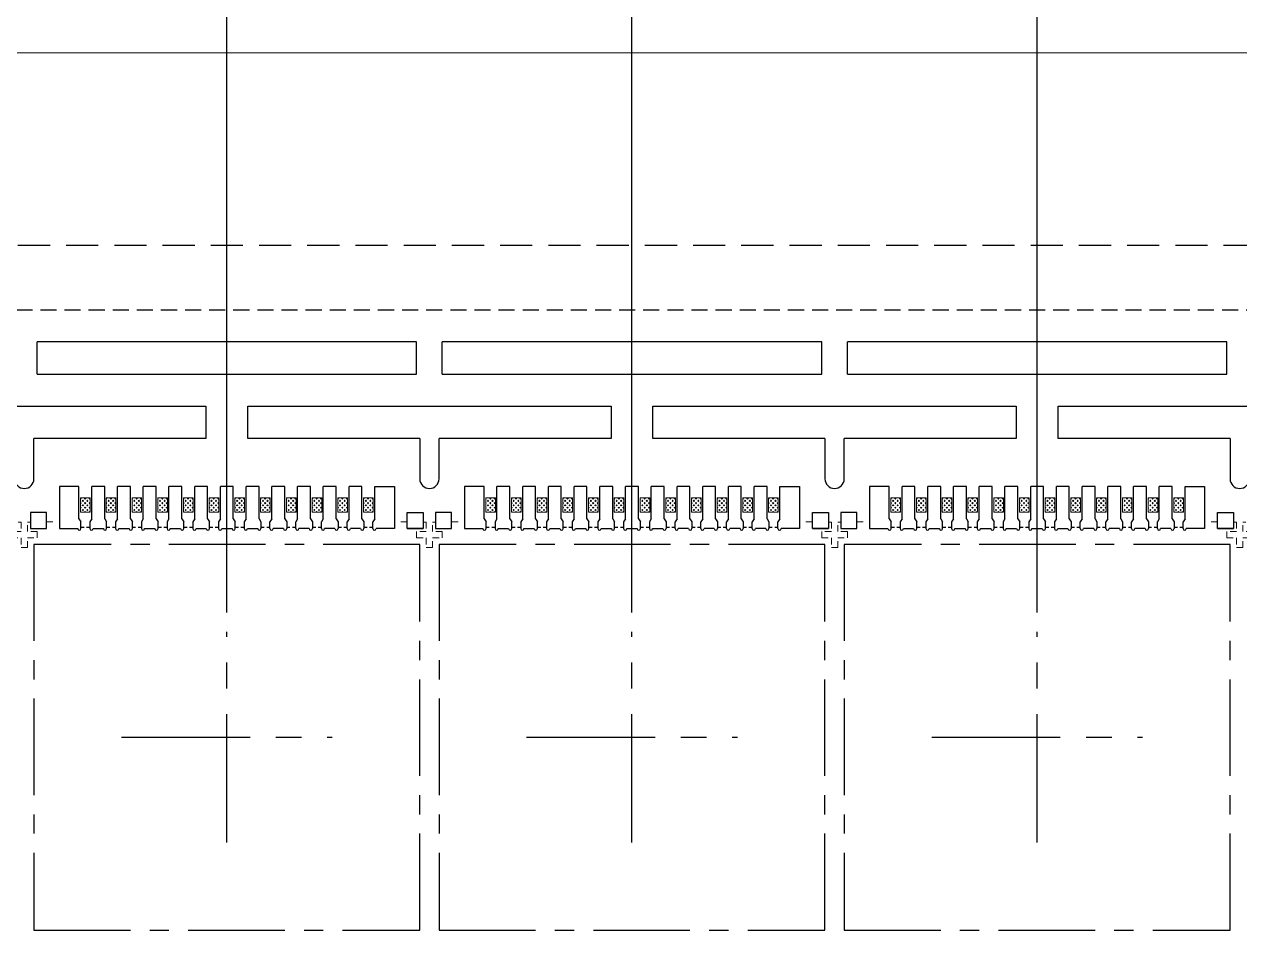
# Model space of a CAD drawing. Header units: inches. Extents: x 5 to 403, y 5 to 265.
# Drawn here: x 124.29 to 143.19, y 208.15 to 222.39 of the extents above; entities that cross this region are included whole.
import ezdxf

# ---------------------------------------------------------------- set-up
doc = ezdxf.new("R2010")
doc.units = ezdxf.units.IN
doc.header["$MEASUREMENT"] = 0
for name, pattern in [('CENTER', [2, 1.25, -0.25, 0.25, -0.25]), ('DASHED', [0.75, 0.5, -0.25]), ('HIDDEN', [0.375, 0.25, -0.125])]:
    doc.linetypes.add(name, pattern=pattern)
for name, color, linetype in [('1D（虚线、T-shape等)', 4, 'Continuous'), ('1（实线、SECTION图示等）', 7, 'Continuous'), ('CEN(中心线)', 1, 'CENTER'), ('DIM(尺寸标注）', 4, 'Continuous'), ('EFFECTIVE AREA（塑封区域）', 4, 'HIDDEN'), ('LFBOT（框架底面线、虚线）', 4, 'HIDDEN'), ('LFTOP（框架正面线、实线）', 7, 'Continuous'), ('PKG LINE（虚线）', 2, 'HIDDEN'), ('PLATING（电镀）', 3, 'Continuous'), ('Tape(胶带、实线）', 4, 'Continuous')]:
    doc.layers.add(name, color=color, linetype=linetype)

msp = doc.modelspace()

# ---------------------------------------------------------------- hatches: boundary and pattern name
at = {"layer": 'PLATING（电镀）', "linetype": 'ByBlock', "lineweight": 5}
h = msp.add_hatch(dxfattribs=at)
h.set_pattern_fill('CROSS', color=3, scale=0.05)
h.set_pattern_definition([(315, (-99.63546, 438.253304), (-0.035355339, -0.035355339), [0.025, -0.025]), (225, (-99.617783, 438.253304), (-0.035355339, 0.035355339), [0.025, -0.025])])
h.paths.add_polyline_path([(125.16232, 214.79804), (125.16232, 215.02304), (125.31232, 215.02304), (125.31232, 214.79804)])
h = msp.add_hatch(dxfattribs=at)
h.set_pattern_fill('CROSS', color=3, scale=0.05)
h.set_pattern_definition([(315, (-99.23546, 438.253304), (-0.035355339, -0.035355339), [0.025, -0.025]), (225, (-99.217783, 438.253304), (-0.035355339, 0.035355339), [0.025, -0.025])])
h.paths.add_polyline_path([(125.56232, 214.79804), (125.56232, 215.02304), (125.71232, 215.02304), (125.71232, 214.79804)])
h = msp.add_hatch(dxfattribs=at)
h.set_pattern_fill('CROSS', color=3, scale=0.05)
h.set_pattern_definition([(315, (-98.83546, 438.253304), (-0.035355339, -0.035355339), [0.025, -0.025]), (225, (-98.817783, 438.253304), (-0.035355339, 0.035355339), [0.025, -0.025])])
h.paths.add_polyline_path([(125.96232, 214.79804), (125.96232, 215.02304), (126.11232, 215.02304), (126.11232, 214.79804)])
h = msp.add_hatch(dxfattribs=at)
h.set_pattern_fill('CROSS', color=3, scale=0.05)
h.set_pattern_definition([(315, (-98.43546, 438.253304), (-0.035355339, -0.035355339), [0.025, -0.025]), (225, (-98.417783, 438.253304), (-0.035355339, 0.035355339), [0.025, -0.025])])
h.paths.add_polyline_path([(126.36232, 214.79804), (126.36232, 215.02304), (126.51232, 215.02304), (126.51232, 214.79804)])
h = msp.add_hatch(dxfattribs=at)
h.set_pattern_fill('CROSS', color=3, scale=0.05)
h.set_pattern_definition([(315, (-98.03546, 438.253304), (-0.035355339, -0.035355339), [0.025, -0.025]), (225, (-98.017783, 438.253304), (-0.035355339, 0.035355339), [0.025, -0.025])])
h.paths.add_polyline_path([(126.76232, 214.79804), (126.76232, 215.02304), (126.91232, 215.02304), (126.91232, 214.79804)])
h = msp.add_hatch(dxfattribs=at)
h.set_pattern_fill('CROSS', color=3, scale=0.05)
h.set_pattern_definition([(315, (-97.63546, 438.253304), (-0.035355339, -0.035355339), [0.025, -0.025]), (225, (-97.617783, 438.253304), (-0.035355339, 0.035355339), [0.025, -0.025])])
h.paths.add_polyline_path([(127.16232, 214.79804), (127.16232, 215.02304), (127.31232, 215.02304), (127.31232, 214.79804)])
h = msp.add_hatch(dxfattribs=at)
h.set_pattern_fill('CROSS', color=3, scale=0.05)
h.set_pattern_definition([(315, (-97.23546, 438.253304), (-0.035355339, -0.035355339), [0.025, -0.025]), (225, (-97.217783, 438.253304), (-0.035355339, 0.035355339), [0.025, -0.025])])
h.paths.add_polyline_path([(127.56232, 214.79804), (127.56232, 215.02304), (127.71232, 215.02304), (127.71232, 214.79804)])
h = msp.add_hatch(dxfattribs=at)
h.set_pattern_fill('CROSS', color=3, scale=0.05)
h.set_pattern_definition([(315, (-96.83546, 438.253304), (-0.035355339, -0.035355339), [0.025, -0.025]), (225, (-96.817783, 438.253304), (-0.035355339, 0.035355339), [0.025, -0.025])])
h.paths.add_polyline_path([(127.96232, 214.79804), (127.96232, 215.02304), (128.11232, 215.02304), (128.11232, 214.79804)])
h = msp.add_hatch(dxfattribs=at)
h.set_pattern_fill('CROSS', color=3, scale=0.05)
h.set_pattern_definition([(315, (-96.43546, 438.253304), (-0.035355339, -0.035355339), [0.025, -0.025]), (225, (-96.417783, 438.253304), (-0.035355339, 0.035355339), [0.025, -0.025])])
h.paths.add_polyline_path([(128.36232, 214.79804), (128.36232, 215.02304), (128.51232, 215.02304), (128.51232, 214.79804)])
h = msp.add_hatch(dxfattribs=at)
h.set_pattern_fill('CROSS', color=3, scale=0.05)
h.set_pattern_definition([(315, (-96.03546, 438.253304), (-0.035355339, -0.035355339), [0.025, -0.025]), (225, (-96.017783, 438.253304), (-0.035355339, 0.035355339), [0.025, -0.025])])
h.paths.add_polyline_path([(128.76232, 214.79804), (128.76232, 215.02304), (128.91232, 215.02304), (128.91232, 214.79804)])
h = msp.add_hatch(dxfattribs=at)
h.set_pattern_fill('CROSS', color=3, scale=0.05)
h.set_pattern_definition([(315, (-95.63546, 438.253304), (-0.035355339, -0.035355339), [0.025, -0.025]), (225, (-95.617783, 438.253304), (-0.035355339, 0.035355339), [0.025, -0.025])])
h.paths.add_polyline_path([(129.16232, 214.79804), (129.16232, 215.02304), (129.31232, 215.02304), (129.31232, 214.79804)])
h = msp.add_hatch(dxfattribs=at)
h.set_pattern_fill('CROSS', color=3, scale=0.05)
h.set_pattern_definition([(315, (-95.23546, 438.253304), (-0.035355339, -0.035355339), [0.025, -0.025]), (225, (-95.217783, 438.253304), (-0.035355339, 0.035355339), [0.025, -0.025])])
h.paths.add_polyline_path([(129.56232, 214.79804), (129.56232, 215.02304), (129.71232, 215.02304), (129.71232, 214.79804)])
h = msp.add_hatch(dxfattribs=at)
h.set_pattern_fill('CROSS', color=3, scale=0.05)
h.set_pattern_definition([(315, (-93.33546, 438.253304), (-0.035355339, -0.035355339), [0.025, -0.025]), (225, (-93.317783, 438.253304), (-0.035355339, 0.035355339), [0.025, -0.025])])
h.paths.add_polyline_path([(131.46232, 214.79804), (131.46232, 215.02304), (131.61232, 215.02304), (131.61232, 214.79804)])
h = msp.add_hatch(dxfattribs=at)
h.set_pattern_fill('CROSS', color=3, scale=0.05)
h.set_pattern_definition([(315, (-92.93546, 438.253304), (-0.035355339, -0.035355339), [0.025, -0.025]), (225, (-92.917783, 438.253304), (-0.035355339, 0.035355339), [0.025, -0.025])])
h.paths.add_polyline_path([(131.86232, 214.79804), (131.86232, 215.02304), (132.01232, 215.02304), (132.01232, 214.79804)])
h = msp.add_hatch(dxfattribs=at)
h.set_pattern_fill('CROSS', color=3, scale=0.05)
h.set_pattern_definition([(315, (-92.53546, 438.253304), (-0.035355339, -0.035355339), [0.025, -0.025]), (225, (-92.517783, 438.253304), (-0.035355339, 0.035355339), [0.025, -0.025])])
h.paths.add_polyline_path([(132.26232, 214.79804), (132.26232, 215.02304), (132.41232, 215.02304), (132.41232, 214.79804)])
h = msp.add_hatch(dxfattribs=at)
h.set_pattern_fill('CROSS', color=3, scale=0.05)
h.set_pattern_definition([(315, (-92.13546, 438.253304), (-0.035355339, -0.035355339), [0.025, -0.025]), (225, (-92.117783, 438.253304), (-0.035355339, 0.035355339), [0.025, -0.025])])
h.paths.add_polyline_path([(132.66232, 214.79804), (132.66232, 215.02304), (132.81232, 215.02304), (132.81232, 214.79804)])
h = msp.add_hatch(dxfattribs=at)
h.set_pattern_fill('CROSS', color=3, scale=0.05)
h.set_pattern_definition([(315, (-91.73546, 438.253304), (-0.035355339, -0.035355339), [0.025, -0.025]), (225, (-91.717783, 438.253304), (-0.035355339, 0.035355339), [0.025, -0.025])])
h.paths.add_polyline_path([(133.06232, 214.79804), (133.06232, 215.02304), (133.21232, 215.02304), (133.21232, 214.79804)])
h = msp.add_hatch(dxfattribs=at)
h.set_pattern_fill('CROSS', color=3, scale=0.05)
h.set_pattern_definition([(315, (-91.33546, 438.253304), (-0.035355339, -0.035355339), [0.025, -0.025]), (225, (-91.317783, 438.253304), (-0.035355339, 0.035355339), [0.025, -0.025])])
h.paths.add_polyline_path([(133.46232, 214.79804), (133.46232, 215.02304), (133.61232, 215.02304), (133.61232, 214.79804)])
h = msp.add_hatch(dxfattribs=at)
h.set_pattern_fill('CROSS', color=3, scale=0.05)
h.set_pattern_definition([(315, (-90.93546, 438.253304), (-0.035355339, -0.035355339), [0.025, -0.025]), (225, (-90.917783, 438.253304), (-0.035355339, 0.035355339), [0.025, -0.025])])
h.paths.add_polyline_path([(133.86232, 214.79804), (133.86232, 215.02304), (134.01232, 215.02304), (134.01232, 214.79804)])
h = msp.add_hatch(dxfattribs=at)
h.set_pattern_fill('CROSS', color=3, scale=0.05)
h.set_pattern_definition([(315, (-90.53546, 438.253304), (-0.035355339, -0.035355339), [0.025, -0.025]), (225, (-90.517783, 438.253304), (-0.035355339, 0.035355339), [0.025, -0.025])])
h.paths.add_polyline_path([(134.26232, 214.79804), (134.26232, 215.02304), (134.41232, 215.02304), (134.41232, 214.79804)])
h = msp.add_hatch(dxfattribs=at)
h.set_pattern_fill('CROSS', color=3, scale=0.05)
h.set_pattern_definition([(315, (-90.13546, 438.253304), (-0.035355339, -0.035355339), [0.025, -0.025]), (225, (-90.117783, 438.253304), (-0.035355339, 0.035355339), [0.025, -0.025])])
h.paths.add_polyline_path([(134.66232, 214.79804), (134.66232, 215.02304), (134.81232, 215.02304), (134.81232, 214.79804)])
h = msp.add_hatch(dxfattribs=at)
h.set_pattern_fill('CROSS', color=3, scale=0.05)
h.set_pattern_definition([(315, (-89.73546, 438.253304), (-0.035355339, -0.035355339), [0.025, -0.025]), (225, (-89.717783, 438.253304), (-0.035355339, 0.035355339), [0.025, -0.025])])
h.paths.add_polyline_path([(135.06232, 214.79804), (135.06232, 215.02304), (135.21232, 215.02304), (135.21232, 214.79804)])
h = msp.add_hatch(dxfattribs=at)
h.set_pattern_fill('CROSS', color=3, scale=0.05)
h.set_pattern_definition([(315, (-89.33546, 438.253304), (-0.035355339, -0.035355339), [0.025, -0.025]), (225, (-89.317783, 438.253304), (-0.035355339, 0.035355339), [0.025, -0.025])])
h.paths.add_polyline_path([(135.46232, 214.79804), (135.46232, 215.02304), (135.61232, 215.02304), (135.61232, 214.79804)])
h = msp.add_hatch(dxfattribs=at)
h.set_pattern_fill('CROSS', color=3, scale=0.05)
h.set_pattern_definition([(315, (-88.93546, 438.253304), (-0.035355339, -0.035355339), [0.025, -0.025]), (225, (-88.917783, 438.253304), (-0.035355339, 0.035355339), [0.025, -0.025])])
h.paths.add_polyline_path([(135.86232, 214.79804), (135.86232, 215.02304), (136.01232, 215.02304), (136.01232, 214.79804)])
h = msp.add_hatch(dxfattribs=at)
h.set_pattern_fill('CROSS', color=3, scale=0.05)
h.set_pattern_definition([(315, (-87.03546, 438.253304), (-0.035355339, -0.035355339), [0.025, -0.025]), (225, (-87.017783, 438.253304), (-0.035355339, 0.035355339), [0.025, -0.025])])
h.paths.add_polyline_path([(137.76232, 214.79804), (137.76232, 215.02304), (137.91232, 215.02304), (137.91232, 214.79804)])
h = msp.add_hatch(dxfattribs=at)
h.set_pattern_fill('CROSS', color=3, scale=0.05)
h.set_pattern_definition([(315, (-86.63546, 438.253304), (-0.035355339, -0.035355339), [0.025, -0.025]), (225, (-86.617783, 438.253304), (-0.035355339, 0.035355339), [0.025, -0.025])])
h.paths.add_polyline_path([(138.16232, 214.79804), (138.16232, 215.02304), (138.31232, 215.02304), (138.31232, 214.79804)])
h = msp.add_hatch(dxfattribs=at)
h.set_pattern_fill('CROSS', color=3, scale=0.05)
h.set_pattern_definition([(315, (-86.23546, 438.253304), (-0.035355339, -0.035355339), [0.025, -0.025]), (225, (-86.217783, 438.253304), (-0.035355339, 0.035355339), [0.025, -0.025])])
h.paths.add_polyline_path([(138.56232, 214.79804), (138.56232, 215.02304), (138.71232, 215.02304), (138.71232, 214.79804)])
h = msp.add_hatch(dxfattribs=at)
h.set_pattern_fill('CROSS', color=3, scale=0.05)
h.set_pattern_definition([(315, (-85.83546, 438.253304), (-0.035355339, -0.035355339), [0.025, -0.025]), (225, (-85.817783, 438.253304), (-0.035355339, 0.035355339), [0.025, -0.025])])
h.paths.add_polyline_path([(138.96232, 214.79804), (138.96232, 215.02304), (139.11232, 215.02304), (139.11232, 214.79804)])
h = msp.add_hatch(dxfattribs=at)
h.set_pattern_fill('CROSS', color=3, scale=0.05)
h.set_pattern_definition([(315, (-85.43546, 438.253304), (-0.035355339, -0.035355339), [0.025, -0.025]), (225, (-85.417783, 438.253304), (-0.035355339, 0.035355339), [0.025, -0.025])])
h.paths.add_polyline_path([(139.36232, 214.79804), (139.36232, 215.02304), (139.51232, 215.02304), (139.51232, 214.79804)])
h = msp.add_hatch(dxfattribs=at)
h.set_pattern_fill('CROSS', color=3, scale=0.05)
h.set_pattern_definition([(315, (-85.03546, 438.253304), (-0.035355339, -0.035355339), [0.025, -0.025]), (225, (-85.017783, 438.253304), (-0.035355339, 0.035355339), [0.025, -0.025])])
h.paths.add_polyline_path([(139.76232, 214.79804), (139.76232, 215.02304), (139.91232, 215.02304), (139.91232, 214.79804)])
h = msp.add_hatch(dxfattribs=at)
h.set_pattern_fill('CROSS', color=3, scale=0.05)
h.set_pattern_definition([(315, (-84.63546, 438.253304), (-0.035355339, -0.035355339), [0.025, -0.025]), (225, (-84.617783, 438.253304), (-0.035355339, 0.035355339), [0.025, -0.025])])
h.paths.add_polyline_path([(140.16232, 214.79804), (140.16232, 215.02304), (140.31232, 215.02304), (140.31232, 214.79804)])
h = msp.add_hatch(dxfattribs=at)
h.set_pattern_fill('CROSS', color=3, scale=0.05)
h.set_pattern_definition([(315, (-84.23546, 438.253304), (-0.035355339, -0.035355339), [0.025, -0.025]), (225, (-84.217783, 438.253304), (-0.035355339, 0.035355339), [0.025, -0.025])])
h.paths.add_polyline_path([(140.56232, 214.79804), (140.56232, 215.02304), (140.71232, 215.02304), (140.71232, 214.79804)])
h = msp.add_hatch(dxfattribs=at)
h.set_pattern_fill('CROSS', color=3, scale=0.05)
h.set_pattern_definition([(315, (-83.83546, 438.253304), (-0.035355339, -0.035355339), [0.025, -0.025]), (225, (-83.817783, 438.253304), (-0.035355339, 0.035355339), [0.025, -0.025])])
h.paths.add_polyline_path([(140.96232, 214.79804), (140.96232, 215.02304), (141.11232, 215.02304), (141.11232, 214.79804)])
h = msp.add_hatch(dxfattribs=at)
h.set_pattern_fill('CROSS', color=3, scale=0.05)
h.set_pattern_definition([(315, (-83.43546, 438.253304), (-0.035355339, -0.035355339), [0.025, -0.025]), (225, (-83.417783, 438.253304), (-0.035355339, 0.035355339), [0.025, -0.025])])
h.paths.add_polyline_path([(141.36232, 214.79804), (141.36232, 215.02304), (141.51232, 215.02304), (141.51232, 214.79804)])
h = msp.add_hatch(dxfattribs=at)
h.set_pattern_fill('CROSS', color=3, scale=0.05)
h.set_pattern_definition([(315, (-83.03546, 438.253304), (-0.035355339, -0.035355339), [0.025, -0.025]), (225, (-83.017783, 438.253304), (-0.035355339, 0.035355339), [0.025, -0.025])])
h.paths.add_polyline_path([(141.76232, 214.79804), (141.76232, 215.02304), (141.91232, 215.02304), (141.91232, 214.79804)])
h = msp.add_hatch(dxfattribs=at)
h.set_pattern_fill('CROSS', color=3, scale=0.05)
h.set_pattern_definition([(315, (-82.63546, 438.253304), (-0.035355339, -0.035355339), [0.025, -0.025]), (225, (-82.617783, 438.253304), (-0.035355339, 0.035355339), [0.025, -0.025])])
h.paths.add_polyline_path([(142.16232, 214.79804), (142.16232, 215.02304), (142.31232, 215.02304), (142.31232, 214.79804)])

# ---------------------------------------------------------------- linework, layer by layer
at = {"layer": '1D（虚线、T-shape等)', "linetype": 'HIDDEN', "lineweight": 0, "ltscale": 0.25}
for p, q in [((124.63232, 214.64804, 0.1444), (124.83232, 214.64804, 0.1444)), ((130.24232, 214.64804, 0.1444), (130.04232, 214.64804, 0.1444)), ((130.93232, 214.64804, 0.1444), (131.13232, 214.64804, 0.1444)), ((136.54232, 214.64804, 0.1444), (136.34232, 214.64804, 0.1444)), ((137.23232, 214.64804, 0.1444), (137.43232, 214.64804, 0.1444)), ((142.84232, 214.64804, 0.1444), (142.64232, 214.64804, 0.1444))]:
    msp.add_line(p, q, dxfattribs=at)
at = {"layer": '1D（虚线、T-shape等)', "linetype": 'HIDDEN', "lineweight": 0, "ltscale": 0.25, "elevation": 0.1444}
for points in [[(124.19232, 214.64304), (124.23732, 214.64304), (124.23732, 214.49804), (124.08732, 214.49804), (124.08732, 214.39804), (124.23732, 214.39804), (124.23732, 214.24804), (124.33732, 214.24804), (124.33732, 214.39804), (124.48732, 214.39804), (124.48732, 214.49804), (124.33732, 214.49804), (124.33732, 214.64304), (124.38232, 214.64304)], [(130.49232, 214.64304), (130.53732, 214.64304), (130.53732, 214.49804), (130.38732, 214.49804), (130.38732, 214.39804), (130.53732, 214.39804), (130.53732, 214.24804), (130.63732, 214.24804), (130.63732, 214.39804), (130.78732, 214.39804), (130.78732, 214.49804), (130.63732, 214.49804), (130.63732, 214.64304), (130.68232, 214.64304)], [(136.79232, 214.64304), (136.83732, 214.64304), (136.83732, 214.49804), (136.68732, 214.49804), (136.68732, 214.39804), (136.83732, 214.39804), (136.83732, 214.24804), (136.93732, 214.24804), (136.93732, 214.39804), (137.08732, 214.39804), (137.08732, 214.49804), (136.93732, 214.49804), (136.93732, 214.64304), (136.98232, 214.64304)], [(143.09232, 214.64304), (143.13732, 214.64304), (143.13732, 214.49804), (142.98732, 214.49804), (142.98732, 214.39804), (143.13732, 214.39804), (143.13732, 214.24804), (143.23732, 214.24804), (143.23732, 214.39804), (143.38732, 214.39804), (143.38732, 214.49804), (143.23732, 214.49804), (143.23732, 214.64304), (143.28232, 214.64304)]]:
    msp.add_lwpolyline(points, dxfattribs=at)
at = {"layer": '1（实线、SECTION图示等）'}
for p, q in [((130.38732, 217.44804, 0.1444), (124.48732, 217.44804, 0.1444)), ((124.48732, 216.94804, 0.1444), (124.48732, 217.44804, 0.1444)), ((130.38732, 216.94804, 0.1444), (130.38732, 217.44804, 0.1444)), ((136.68732, 217.44804, 0.1444), (130.78732, 217.44804, 0.1444)), ((130.78732, 216.94804, 0.1444), (130.78732, 217.44804, 0.1444)), ((136.68732, 216.94804, 0.1444), (136.68732, 217.44804, 0.1444)), ((142.98732, 217.44804, 0.1444), (137.08732, 217.44804, 0.1444)), ((137.08732, 216.94804, 0.1444), (137.08732, 217.44804, 0.1444)), ((142.98732, 216.94804, 0.1444), (142.98732, 217.44804, 0.1444)), ((124.48732, 216.94804, 0.1444), (130.38732, 216.94804, 0.1444)), ((130.78732, 216.94804, 0.1444), (136.68732, 216.94804, 0.1444)), ((137.08732, 216.94804, 0.1444), (142.98732, 216.94804, 0.1444))]:
    msp.add_line(p, q, dxfattribs=at)
at = {"layer": '1（实线、SECTION图示等）', "ltscale": 10}
for p, q in [((121.46232, 216.44804, 0.1444), (127.11232, 216.44804, 0.1444)), ((127.11232, 216.44804, 0.1444), (127.11232, 215.94804, 0.1444)), ((127.76232, 215.94804, 0.1444), (127.76232, 216.44804, 0.1444)), ((127.76232, 216.44804, 0.1444), (133.41232, 216.44804, 0.1444)), ((133.41232, 216.44804, 0.1444), (133.41232, 215.94804, 0.1444)), ((134.06232, 215.94804, 0.1444), (134.06232, 216.44804, 0.1444)), ((134.06232, 216.44804, 0.1444), (139.71232, 216.44804, 0.1444)), ((139.71232, 216.44804, 0.1444), (139.71232, 215.94804, 0.1444)), ((140.36232, 215.94804, 0.1444), (140.36232, 216.44804, 0.1444)), ((140.36232, 216.44804, 0.1444), (146.01232, 216.44804, 0.1444)), ((127.11232, 215.94804, 0.1444), (124.43732, 215.94804, 0.1444)), ((124.43732, 215.31804, 0.1444), (124.43732, 215.94804, 0.1444)), ((130.43732, 215.94804, 0.1444), (127.76232, 215.94804, 0.1444)), ((130.43732, 215.94804, 0.1444), (130.43732, 215.31804, 0.1444)), ((133.41232, 215.94804, 0.1444), (130.73732, 215.94804, 0.1444)), ((130.73732, 215.31804, 0.1444), (130.73732, 215.94804, 0.1444)), ((136.73732, 215.94804, 0.1444), (134.06232, 215.94804, 0.1444)), ((136.73732, 215.94804, 0.1444), (136.73732, 215.31804, 0.1444)), ((139.71232, 215.94804, 0.1444), (137.03732, 215.94804, 0.1444)), ((137.03732, 215.31804, 0.1444), (137.03732, 215.94804, 0.1444)), ((143.03732, 215.94804, 0.1444), (140.36232, 215.94804, 0.1444)), ((143.03732, 215.94804, 0.1444), (143.03732, 215.31804, 0.1444))]:
    msp.add_line(p, q, dxfattribs=at)
at = {"layer": '1（实线、SECTION图示等）', "color": 0, "lineweight": 0, "elevation": 0.1444}
msp.add_lwpolyline([(156.68733, 143.94804), (74.53732, 143.94804), (73.53732, 144.94804), (73.53732, 155.44804), (74.13732, 155.44804, 0.41421356), (74.53732, 155.84804), (74.53732, 175.04804, 0.41421356), (74.13732, 175.44804), (73.53732, 175.44804), (73.53732, 190.44804), (74.13732, 190.44804, 0.41421356), (74.53732, 190.84804), (74.53732, 210.04804, 0.41421356), (74.13732, 210.44804), (73.53732, 210.44804), (73.53732, 220.94804), (74.53732, 221.94804), (156.68733, 221.94804)], format="xyb", dxfattribs=at)
at = {"layer": '1（实线、SECTION图示等）', "ltscale": 10}
for centre in [(124.28732, 215.31804, 0.1444), (130.58732, 215.31804, 0.1444), (136.88732, 215.31804, 0.1444), (143.18732, 215.31804, 0.1444)]:
    msp.add_arc(centre, 0.15, 180, 0, dxfattribs=at)
at = {"layer": 'CEN(中心线)', "linetype": 'CENTER', "ltscale": 1.6}
for p, q in [((127.43732, 209.65807, 0.1444), (127.43732, 212.938, 0.1444)), ((133.73732, 209.65807, 0.1444), (133.73732, 212.938, 0.1444)), ((140.03732, 209.65807, 0.1444), (140.03732, 212.938, 0.1444)), ((125.79736, 211.29804, 0.1444), (129.07729, 211.29804, 0.1444)), ((132.09736, 211.29804, 0.1444), (135.37729, 211.29804, 0.1444)), ((138.39736, 211.29804, 0.1444), (141.67729, 211.29804, 0.1444))]:
    msp.add_line(p, q, dxfattribs=at)
at = {"layer": 'DIM(尺寸标注）'}
for p, q in [((127.43732, 213.238, 0.1444), (127.43732, 227.86545, 0.1444)), ((133.73732, 213.238, 0.1444), (133.73732, 227.86545, 0.1444)), ((140.03732, 213.238, 0.1444), (140.03732, 227.86545, 0.1444))]:
    msp.add_line(p, q, dxfattribs=at)
at = {"layer": 'EFFECTIVE AREA（塑封区域）', "color": 1}
msp.add_line((78.03732, 217.94804, 0.1444), (150.03732, 217.94804, 0.1444), dxfattribs=at)
at = {"layer": 'LFBOT（框架底面线、虚线）', "linetype": 'HIDDEN', "ltscale": 0.2, "elevation": 0.1444}
for points in [[(125.16732, 214.56804), (125.21832, 214.56804)], [(125.25632, 214.56804), (125.30732, 214.56804)], [(125.56732, 214.56804), (125.61832, 214.56804)], [(125.65632, 214.56804), (125.70732, 214.56804)], [(125.96732, 214.56804), (126.01832, 214.56804)], [(126.05632, 214.56804), (126.10732, 214.56804)], [(126.36732, 214.56804), (126.41832, 214.56804)], [(126.45632, 214.56804), (126.50732, 214.56804)], [(126.76732, 214.56804), (126.81832, 214.56804)], [(126.85632, 214.56804), (126.90732, 214.56804)], [(127.16732, 214.56804), (127.21832, 214.56804)], [(127.25632, 214.56804), (127.30732, 214.56804)], [(127.56732, 214.56804), (127.61832, 214.56804)], [(127.65632, 214.56804), (127.70732, 214.56804)], [(127.96732, 214.56804), (128.01832, 214.56804)], [(128.05632, 214.56804), (128.10732, 214.56804)], [(128.36732, 214.56804), (128.41832, 214.56804)], [(128.45632, 214.56804), (128.50732, 214.56804)], [(128.76732, 214.56804), (128.81832, 214.56804)], [(128.85632, 214.56804), (128.90732, 214.56804)], [(129.16732, 214.56804), (129.21832, 214.56804)], [(129.25632, 214.56804), (129.30732, 214.56804)], [(129.56732, 214.56804), (129.61832, 214.56804)], [(129.65632, 214.56804), (129.70732, 214.56804)], [(131.46732, 214.56804), (131.51832, 214.56804)], [(131.55632, 214.56804), (131.60732, 214.56804)], [(131.86732, 214.56804), (131.91832, 214.56804)], [(131.95632, 214.56804), (132.00732, 214.56804)], [(132.26732, 214.56804), (132.31832, 214.56804)], [(132.35632, 214.56804), (132.40732, 214.56804)], [(132.66732, 214.56804), (132.71832, 214.56804)], [(132.75632, 214.56804), (132.80732, 214.56804)], [(133.06732, 214.56804), (133.11832, 214.56804)], [(133.15632, 214.56804), (133.20732, 214.56804)], [(133.46732, 214.56804), (133.51832, 214.56804)], [(133.55632, 214.56804), (133.60732, 214.56804)], [(133.86732, 214.56804), (133.91832, 214.56804)], [(133.95632, 214.56804), (134.00732, 214.56804)], [(134.26732, 214.56804), (134.31832, 214.56804)], [(134.35632, 214.56804), (134.40732, 214.56804)], [(134.66732, 214.56804), (134.71832, 214.56804)], [(134.75632, 214.56804), (134.80732, 214.56804)], [(135.06732, 214.56804), (135.11832, 214.56804)], [(135.15632, 214.56804), (135.20732, 214.56804)], [(135.46732, 214.56804), (135.51832, 214.56804)], [(135.55632, 214.56804), (135.60732, 214.56804)], [(135.86732, 214.56804), (135.91832, 214.56804)], [(135.95632, 214.56804), (136.00732, 214.56804)], [(137.76732, 214.56804), (137.81832, 214.56804)], [(137.85632, 214.56804), (137.90732, 214.56804)], [(138.16732, 214.56804), (138.21832, 214.56804)], [(138.25632, 214.56804), (138.30732, 214.56804)], [(138.56732, 214.56804), (138.61832, 214.56804)], [(138.65632, 214.56804), (138.70732, 214.56804)], [(138.96732, 214.56804), (139.01832, 214.56804)], [(139.05632, 214.56804), (139.10732, 214.56804)], [(139.36732, 214.56804), (139.41832, 214.56804)], [(139.45632, 214.56804), (139.50732, 214.56804)], [(139.76732, 214.56804), (139.81832, 214.56804)], [(139.85632, 214.56804), (139.90732, 214.56804)], [(140.16732, 214.56804), (140.21832, 214.56804)], [(140.25632, 214.56804), (140.30732, 214.56804)], [(140.56732, 214.56804), (140.61832, 214.56804)], [(140.65632, 214.56804), (140.70732, 214.56804)], [(140.96732, 214.56804), (141.01832, 214.56804)], [(141.05632, 214.56804), (141.10732, 214.56804)], [(141.36732, 214.56804), (141.41832, 214.56804)], [(141.45632, 214.56804), (141.50732, 214.56804)], [(141.76732, 214.56804), (141.81832, 214.56804)], [(141.85632, 214.56804), (141.90732, 214.56804)], [(142.16732, 214.56804), (142.21832, 214.56804)], [(142.25632, 214.56804), (142.30732, 214.56804)]]:
    msp.add_lwpolyline(points, dxfattribs=at)
at = {"layer": 'LFTOP（框架正面线、实线）', "color": 7}
for p, q in [((124.83732, 215.19804, 0.1444), (124.83232, 215.19804, 0.1444)), ((124.83232, 215.19804, 0.1444), (124.83232, 214.89804, 0.1444)), ((125.13732, 215.19804, 0.1444), (124.83732, 215.19804, 0.1444)), ((125.13732, 214.69804, 0.1444), (125.13732, 215.19804, 0.1444)), ((125.33732, 214.69804, 0.1444), (125.33732, 215.19804, 0.1444)), ((125.53732, 214.69804, 0.1444), (125.53732, 215.19804, 0.1444)), ((125.73732, 214.69804, 0.1444), (125.73732, 215.19804, 0.1444)), ((125.93732, 214.69804, 0.1444), (125.93732, 215.19804, 0.1444)), ((126.13732, 214.69804, 0.1444), (126.13732, 215.19804, 0.1444)), ((126.33732, 214.69804, 0.1444), (126.33732, 215.19804, 0.1444)), ((126.53732, 214.69804, 0.1444), (126.53732, 215.19804, 0.1444)), ((126.73732, 214.69804, 0.1444), (126.73732, 215.19804, 0.1444)), ((126.93732, 214.69804, 0.1444), (126.93732, 215.19804, 0.1444)), ((127.13732, 214.69804, 0.1444), (127.13732, 215.19804, 0.1444)), ((127.33732, 214.69804, 0.1444), (127.33732, 215.19804, 0.1444)), ((127.53732, 214.69804, 0.1444), (127.53732, 215.19804, 0.1444)), ((127.73732, 214.69804, 0.1444), (127.73732, 215.19804, 0.1444)), ((127.93732, 214.69804, 0.1444), (127.93732, 215.19804, 0.1444)), ((128.13732, 214.69804, 0.1444), (128.13732, 215.19804, 0.1444)), ((128.33732, 214.69804, 0.1444), (128.33732, 215.19804, 0.1444)), ((128.53732, 214.69804, 0.1444), (128.53732, 215.19804, 0.1444)), ((128.73732, 214.69804, 0.1444), (128.73732, 215.19804, 0.1444)), ((128.93732, 214.69804, 0.1444), (128.93732, 215.19804, 0.1444)), ((129.13732, 214.69804, 0.1444), (129.13732, 215.19804, 0.1444)), ((129.33732, 214.69804, 0.1444), (129.33732, 215.19804, 0.1444)), ((129.53732, 214.69804, 0.1444), (129.53732, 215.19804, 0.1444)), ((129.73732, 214.69804, 0.1444), (129.73732, 215.19804, 0.1444)), ((131.13732, 215.19804, 0.1444), (131.13232, 215.19804, 0.1444)), ((131.13232, 215.19804, 0.1444), (131.13232, 214.89804, 0.1444)), ((131.43732, 215.19804, 0.1444), (131.13732, 215.19804, 0.1444)), ((131.43732, 214.69804, 0.1444), (131.43732, 215.19804, 0.1444)), ((131.63732, 214.69804, 0.1444), (131.63732, 215.19804, 0.1444)), ((131.83732, 214.69804, 0.1444), (131.83732, 215.19804, 0.1444)), ((132.03732, 214.69804, 0.1444), (132.03732, 215.19804, 0.1444)), ((132.23732, 214.69804, 0.1444), (132.23732, 215.19804, 0.1444)), ((132.43732, 214.69804, 0.1444), (132.43732, 215.19804, 0.1444)), ((132.63732, 214.69804, 0.1444), (132.63732, 215.19804, 0.1444)), ((132.83732, 214.69804, 0.1444), (132.83732, 215.19804, 0.1444)), ((133.03732, 214.69804, 0.1444), (133.03732, 215.19804, 0.1444)), ((133.23732, 214.69804, 0.1444), (133.23732, 215.19804, 0.1444)), ((133.43732, 214.69804, 0.1444), (133.43732, 215.19804, 0.1444)), ((133.63732, 214.69804, 0.1444), (133.63732, 215.19804, 0.1444)), ((133.83732, 214.69804, 0.1444), (133.83732, 215.19804, 0.1444)), ((134.03732, 214.69804, 0.1444), (134.03732, 215.19804, 0.1444)), ((134.23732, 214.69804, 0.1444), (134.23732, 215.19804, 0.1444)), ((134.43732, 214.69804, 0.1444), (134.43732, 215.19804, 0.1444)), ((134.63732, 214.69804, 0.1444), (134.63732, 215.19804, 0.1444)), ((134.83732, 214.69804, 0.1444), (134.83732, 215.19804, 0.1444)), ((135.03732, 214.69804, 0.1444), (135.03732, 215.19804, 0.1444)), ((135.23732, 214.69804, 0.1444), (135.23732, 215.19804, 0.1444)), ((135.43732, 214.69804, 0.1444), (135.43732, 215.19804, 0.1444)), ((135.63732, 214.69804, 0.1444), (135.63732, 215.19804, 0.1444)), ((135.83732, 214.69804, 0.1444), (135.83732, 215.19804, 0.1444)), ((136.03732, 214.69804, 0.1444), (136.03732, 215.19804, 0.1444)), ((137.43732, 215.19804, 0.1444), (137.43232, 215.19804, 0.1444)), ((137.43232, 215.19804, 0.1444), (137.43232, 214.89804, 0.1444)), ((137.73732, 215.19804, 0.1444), (137.43732, 215.19804, 0.1444)), ((137.73732, 214.69804, 0.1444), (137.73732, 215.19804, 0.1444)), ((137.93732, 214.69804, 0.1444), (137.93732, 215.19804, 0.1444)), ((138.13732, 214.69804, 0.1444), (138.13732, 215.19804, 0.1444)), ((138.33732, 214.69804, 0.1444), (138.33732, 215.19804, 0.1444)), ((138.53732, 214.69804, 0.1444), (138.53732, 215.19804, 0.1444)), ((138.73732, 214.69804, 0.1444), (138.73732, 215.19804, 0.1444)), ((138.93732, 214.69804, 0.1444), (138.93732, 215.19804, 0.1444)), ((139.13732, 214.69804, 0.1444), (139.13732, 215.19804, 0.1444)), ((139.33732, 214.69804, 0.1444), (139.33732, 215.19804, 0.1444)), ((139.53732, 214.69804, 0.1444), (139.53732, 215.19804, 0.1444)), ((139.73732, 214.69804, 0.1444), (139.73732, 215.19804, 0.1444)), ((139.93732, 214.69804, 0.1444), (139.93732, 215.19804, 0.1444)), ((140.13732, 214.69804, 0.1444), (140.13732, 215.19804, 0.1444)), ((140.33732, 214.69804, 0.1444), (140.33732, 215.19804, 0.1444)), ((140.53732, 214.69804, 0.1444), (140.53732, 215.19804, 0.1444)), ((140.73732, 214.69804, 0.1444), (140.73732, 215.19804, 0.1444)), ((140.93732, 214.69804, 0.1444), (140.93732, 215.19804, 0.1444)), ((141.13732, 214.69804, 0.1444), (141.13732, 215.19804, 0.1444)), ((141.33732, 214.69804, 0.1444), (141.33732, 215.19804, 0.1444)), ((141.53732, 214.69804, 0.1444), (141.53732, 215.19804, 0.1444)), ((141.73732, 214.69804, 0.1444), (141.73732, 215.19804, 0.1444)), ((141.93732, 214.69804, 0.1444), (141.93732, 215.19804, 0.1444)), ((142.13732, 214.69804, 0.1444), (142.13732, 215.19804, 0.1444)), ((142.33732, 214.69804, 0.1444), (142.33732, 215.19804, 0.1444)), ((124.83232, 214.89804, 0.1444), (124.83232, 214.54304, 0.1444)), ((131.13232, 214.89804, 0.1444), (131.13232, 214.54304, 0.1444)), ((137.43232, 214.89804, 0.1444), (137.43232, 214.54304, 0.1444)), ((124.83232, 214.54304, 0.1444), (125.11732, 214.54304, 0.1444)), ((125.13732, 214.69804, 0.1444), (125.16732, 214.64804, 0.1444)), ((125.16732, 214.54304, 0.1444), (125.16732, 214.64804, 0.1444)), ((125.33732, 214.69804, 0.1444), (125.30732, 214.64804, 0.1444)), ((125.30732, 214.64804, 0.1444), (125.30732, 214.54304, 0.1444)), ((125.35732, 214.54304, 0.1444), (125.51732, 214.54304, 0.1444)), ((125.53732, 214.69804, 0.1444), (125.56732, 214.64804, 0.1444)), ((125.56732, 214.54304, 0.1444), (125.56732, 214.64804, 0.1444)), ((125.73732, 214.69804, 0.1444), (125.70732, 214.64804, 0.1444)), ((125.70732, 214.64804, 0.1444), (125.70732, 214.54304, 0.1444)), ((125.75732, 214.54304, 0.1444), (125.91732, 214.54304, 0.1444)), ((125.93732, 214.69804, 0.1444), (125.96732, 214.64804, 0.1444)), ((125.96732, 214.54304, 0.1444), (125.96732, 214.64804, 0.1444)), ((126.13732, 214.69804, 0.1444), (126.10732, 214.64804, 0.1444)), ((126.10732, 214.64804, 0.1444), (126.10732, 214.54304, 0.1444)), ((126.15732, 214.54304, 0.1444), (126.31732, 214.54304, 0.1444)), ((126.33732, 214.69804, 0.1444), (126.36732, 214.64804, 0.1444)), ((126.36732, 214.54304, 0.1444), (126.36732, 214.64804, 0.1444)), ((126.53732, 214.69804, 0.1444), (126.50732, 214.64804, 0.1444)), ((126.50732, 214.64804, 0.1444), (126.50732, 214.54304, 0.1444)), ((126.55732, 214.54304, 0.1444), (126.71732, 214.54304, 0.1444)), ((126.73732, 214.69804, 0.1444), (126.76732, 214.64804, 0.1444)), ((126.76732, 214.54304, 0.1444), (126.76732, 214.64804, 0.1444)), ((126.93732, 214.69804, 0.1444), (126.90732, 214.64804, 0.1444)), ((126.90732, 214.64804, 0.1444), (126.90732, 214.54304, 0.1444)), ((126.95732, 214.54304, 0.1444), (127.11732, 214.54304, 0.1444)), ((127.13732, 214.69804, 0.1444), (127.16732, 214.64804, 0.1444)), ((127.16732, 214.54304, 0.1444), (127.16732, 214.64804, 0.1444)), ((127.33732, 214.69804, 0.1444), (127.30732, 214.64804, 0.1444)), ((127.30732, 214.64804, 0.1444), (127.30732, 214.54304, 0.1444)), ((127.35732, 214.54304, 0.1444), (127.51732, 214.54304, 0.1444)), ((127.53732, 214.69804, 0.1444), (127.56732, 214.64804, 0.1444)), ((127.56732, 214.54304, 0.1444), (127.56732, 214.64804, 0.1444)), ((127.73732, 214.69804, 0.1444), (127.70732, 214.64804, 0.1444)), ((127.70732, 214.64804, 0.1444), (127.70732, 214.54304, 0.1444)), ((127.75732, 214.54304, 0.1444), (127.91732, 214.54304, 0.1444)), ((127.93732, 214.69804, 0.1444), (127.96732, 214.64804, 0.1444)), ((127.96732, 214.64804, 0.1444), (127.96732, 214.54304, 0.1444)), ((128.13732, 214.69804, 0.1444), (128.10732, 214.64804, 0.1444)), ((128.10732, 214.54304, 0.1444), (128.10732, 214.64804, 0.1444)), ((128.31732, 214.54304, 0.1444), (128.15732, 214.54304, 0.1444)), ((128.33732, 214.69804, 0.1444), (128.36732, 214.64804, 0.1444)), ((128.36732, 214.64804, 0.1444), (128.36732, 214.54304, 0.1444)), ((128.53732, 214.69804, 0.1444), (128.50732, 214.64804, 0.1444)), ((128.50732, 214.54304, 0.1444), (128.50732, 214.64804, 0.1444)), ((128.71732, 214.54304, 0.1444), (128.55732, 214.54304, 0.1444)), ((128.73732, 214.69804, 0.1444), (128.76732, 214.64804, 0.1444)), ((128.76732, 214.64804, 0.1444), (128.76732, 214.54304, 0.1444)), ((128.93732, 214.69804, 0.1444), (128.90732, 214.64804, 0.1444)), ((128.90732, 214.54304, 0.1444), (128.90732, 214.64804, 0.1444)), ((129.11732, 214.54304, 0.1444), (128.95732, 214.54304, 0.1444)), ((129.13732, 214.69804, 0.1444), (129.16732, 214.64804, 0.1444)), ((129.16732, 214.64804, 0.1444), (129.16732, 214.54304, 0.1444)), ((129.33732, 214.69804, 0.1444), (129.30732, 214.64804, 0.1444)), ((129.30732, 214.54304, 0.1444), (129.30732, 214.64804, 0.1444)), ((129.51732, 214.54304, 0.1444), (129.35732, 214.54304, 0.1444)), ((129.53732, 214.69804, 0.1444), (129.56732, 214.64804, 0.1444)), ((129.56732, 214.64804, 0.1444), (129.56732, 214.54304, 0.1444)), ((129.73732, 214.69804, 0.1444), (129.70732, 214.64804, 0.1444)), ((129.70732, 214.54304, 0.1444), (129.70732, 214.64804, 0.1444)), ((130.04232, 214.54304, 0.1444), (129.75732, 214.54304, 0.1444)), ((130.24232, 214.54304, 0.1444), (130.49232, 214.54304, 0.1444)), ((131.13232, 214.54304, 0.1444), (131.41732, 214.54304, 0.1444)), ((131.43732, 214.69804, 0.1444), (131.46732, 214.64804, 0.1444)), ((131.46732, 214.54304, 0.1444), (131.46732, 214.64804, 0.1444)), ((131.63732, 214.69804, 0.1444), (131.60732, 214.64804, 0.1444)), ((131.60732, 214.64804, 0.1444), (131.60732, 214.54304, 0.1444)), ((131.65732, 214.54304, 0.1444), (131.81732, 214.54304, 0.1444)), ((131.83732, 214.69804, 0.1444), (131.86732, 214.64804, 0.1444)), ((131.86732, 214.54304, 0.1444), (131.86732, 214.64804, 0.1444)), ((132.03732, 214.69804, 0.1444), (132.00732, 214.64804, 0.1444)), ((132.00732, 214.64804, 0.1444), (132.00732, 214.54304, 0.1444)), ((132.05732, 214.54304, 0.1444), (132.21732, 214.54304, 0.1444)), ((132.23732, 214.69804, 0.1444), (132.26732, 214.64804, 0.1444)), ((132.26732, 214.54304, 0.1444), (132.26732, 214.64804, 0.1444)), ((132.43732, 214.69804, 0.1444), (132.40732, 214.64804, 0.1444)), ((132.40732, 214.64804, 0.1444), (132.40732, 214.54304, 0.1444)), ((132.45732, 214.54304, 0.1444), (132.61732, 214.54304, 0.1444)), ((132.63732, 214.69804, 0.1444), (132.66732, 214.64804, 0.1444)), ((132.66732, 214.54304, 0.1444), (132.66732, 214.64804, 0.1444)), ((132.83732, 214.69804, 0.1444), (132.80732, 214.64804, 0.1444)), ((132.80732, 214.64804, 0.1444), (132.80732, 214.54304, 0.1444)), ((132.85732, 214.54304, 0.1444), (133.01732, 214.54304, 0.1444)), ((133.03732, 214.69804, 0.1444), (133.06732, 214.64804, 0.1444)), ((133.06732, 214.54304, 0.1444), (133.06732, 214.64804, 0.1444)), ((133.23732, 214.69804, 0.1444), (133.20732, 214.64804, 0.1444)), ((133.20732, 214.64804, 0.1444), (133.20732, 214.54304, 0.1444)), ((133.25732, 214.54304, 0.1444), (133.41732, 214.54304, 0.1444)), ((133.43732, 214.69804, 0.1444), (133.46732, 214.64804, 0.1444)), ((133.46732, 214.54304, 0.1444), (133.46732, 214.64804, 0.1444)), ((133.63732, 214.69804, 0.1444), (133.60732, 214.64804, 0.1444)), ((133.60732, 214.64804, 0.1444), (133.60732, 214.54304, 0.1444)), ((133.65732, 214.54304, 0.1444), (133.81732, 214.54304, 0.1444)), ((133.83732, 214.69804, 0.1444), (133.86732, 214.64804, 0.1444)), ((133.86732, 214.54304, 0.1444), (133.86732, 214.64804, 0.1444)), ((134.03732, 214.69804, 0.1444), (134.00732, 214.64804, 0.1444)), ((134.00732, 214.64804, 0.1444), (134.00732, 214.54304, 0.1444)), ((134.05732, 214.54304, 0.1444), (134.21732, 214.54304, 0.1444)), ((134.23732, 214.69804, 0.1444), (134.26732, 214.64804, 0.1444)), ((134.26732, 214.64804, 0.1444), (134.26732, 214.54304, 0.1444)), ((134.43732, 214.69804, 0.1444), (134.40732, 214.64804, 0.1444)), ((134.40732, 214.54304, 0.1444), (134.40732, 214.64804, 0.1444)), ((134.61732, 214.54304, 0.1444), (134.45732, 214.54304, 0.1444)), ((134.63732, 214.69804, 0.1444), (134.66732, 214.64804, 0.1444)), ((134.66732, 214.64804, 0.1444), (134.66732, 214.54304, 0.1444)), ((134.83732, 214.69804, 0.1444), (134.80732, 214.64804, 0.1444)), ((134.80732, 214.54304, 0.1444), (134.80732, 214.64804, 0.1444)), ((135.01732, 214.54304, 0.1444), (134.85732, 214.54304, 0.1444)), ((135.03732, 214.69804, 0.1444), (135.06732, 214.64804, 0.1444)), ((135.06732, 214.64804, 0.1444), (135.06732, 214.54304, 0.1444)), ((135.23732, 214.69804, 0.1444), (135.20732, 214.64804, 0.1444)), ((135.20732, 214.54304, 0.1444), (135.20732, 214.64804, 0.1444)), ((135.41732, 214.54304, 0.1444), (135.25732, 214.54304, 0.1444)), ((135.43732, 214.69804, 0.1444), (135.46732, 214.64804, 0.1444)), ((135.46732, 214.64804, 0.1444), (135.46732, 214.54304, 0.1444)), ((135.63732, 214.69804, 0.1444), (135.60732, 214.64804, 0.1444)), ((135.60732, 214.54304, 0.1444), (135.60732, 214.64804, 0.1444)), ((135.81732, 214.54304, 0.1444), (135.65732, 214.54304, 0.1444)), ((135.83732, 214.69804, 0.1444), (135.86732, 214.64804, 0.1444)), ((135.86732, 214.64804, 0.1444), (135.86732, 214.54304, 0.1444)), ((136.03732, 214.69804, 0.1444), (136.00732, 214.64804, 0.1444)), ((136.00732, 214.54304, 0.1444), (136.00732, 214.64804, 0.1444)), ((136.34232, 214.54304, 0.1444), (136.05732, 214.54304, 0.1444)), ((136.54232, 214.54304, 0.1444), (136.79232, 214.54304, 0.1444)), ((137.43232, 214.54304, 0.1444), (137.71732, 214.54304, 0.1444)), ((137.73732, 214.69804, 0.1444), (137.76732, 214.64804, 0.1444)), ((137.76732, 214.54304, 0.1444), (137.76732, 214.64804, 0.1444)), ((137.93732, 214.69804, 0.1444), (137.90732, 214.64804, 0.1444)), ((137.90732, 214.64804, 0.1444), (137.90732, 214.54304, 0.1444)), ((137.95732, 214.54304, 0.1444), (138.11732, 214.54304, 0.1444)), ((138.13732, 214.69804, 0.1444), (138.16732, 214.64804, 0.1444)), ((138.16732, 214.54304, 0.1444), (138.16732, 214.64804, 0.1444)), ((138.33732, 214.69804, 0.1444), (138.30732, 214.64804, 0.1444)), ((138.30732, 214.64804, 0.1444), (138.30732, 214.54304, 0.1444)), ((138.35732, 214.54304, 0.1444), (138.51732, 214.54304, 0.1444)), ((138.53732, 214.69804, 0.1444), (138.56732, 214.64804, 0.1444)), ((138.56732, 214.54304, 0.1444), (138.56732, 214.64804, 0.1444)), ((138.73732, 214.69804, 0.1444), (138.70732, 214.64804, 0.1444)), ((138.70732, 214.64804, 0.1444), (138.70732, 214.54304, 0.1444)), ((138.75732, 214.54304, 0.1444), (138.91732, 214.54304, 0.1444)), ((138.93732, 214.69804, 0.1444), (138.96732, 214.64804, 0.1444)), ((138.96732, 214.54304, 0.1444), (138.96732, 214.64804, 0.1444)), ((139.13732, 214.69804, 0.1444), (139.10732, 214.64804, 0.1444)), ((139.10732, 214.64804, 0.1444), (139.10732, 214.54304, 0.1444)), ((139.15732, 214.54304, 0.1444), (139.31732, 214.54304, 0.1444)), ((139.33732, 214.69804, 0.1444), (139.36732, 214.64804, 0.1444)), ((139.36732, 214.54304, 0.1444), (139.36732, 214.64804, 0.1444)), ((139.53732, 214.69804, 0.1444), (139.50732, 214.64804, 0.1444)), ((139.50732, 214.64804, 0.1444), (139.50732, 214.54304, 0.1444)), ((139.55732, 214.54304, 0.1444), (139.71732, 214.54304, 0.1444)), ((139.73732, 214.69804, 0.1444), (139.76732, 214.64804, 0.1444)), ((139.76732, 214.54304, 0.1444), (139.76732, 214.64804, 0.1444)), ((139.93732, 214.69804, 0.1444), (139.90732, 214.64804, 0.1444)), ((139.90732, 214.64804, 0.1444), (139.90732, 214.54304, 0.1444)), ((139.95732, 214.54304, 0.1444), (140.11732, 214.54304, 0.1444)), ((140.13732, 214.69804, 0.1444), (140.16732, 214.64804, 0.1444)), ((140.16732, 214.54304, 0.1444), (140.16732, 214.64804, 0.1444)), ((140.33732, 214.69804, 0.1444), (140.30732, 214.64804, 0.1444)), ((140.30732, 214.64804, 0.1444), (140.30732, 214.54304, 0.1444)), ((140.35732, 214.54304, 0.1444), (140.51732, 214.54304, 0.1444)), ((140.53732, 214.69804, 0.1444), (140.56732, 214.64804, 0.1444)), ((140.56732, 214.64804, 0.1444), (140.56732, 214.54304, 0.1444)), ((140.73732, 214.69804, 0.1444), (140.70732, 214.64804, 0.1444)), ((140.70732, 214.54304, 0.1444), (140.70732, 214.64804, 0.1444)), ((140.91732, 214.54304, 0.1444), (140.75732, 214.54304, 0.1444)), ((140.93732, 214.69804, 0.1444), (140.96732, 214.64804, 0.1444)), ((140.96732, 214.64804, 0.1444), (140.96732, 214.54304, 0.1444)), ((141.13732, 214.69804, 0.1444), (141.10732, 214.64804, 0.1444)), ((141.10732, 214.54304, 0.1444), (141.10732, 214.64804, 0.1444)), ((141.31732, 214.54304, 0.1444), (141.15732, 214.54304, 0.1444)), ((141.33732, 214.69804, 0.1444), (141.36732, 214.64804, 0.1444)), ((141.36732, 214.64804, 0.1444), (141.36732, 214.54304, 0.1444)), ((141.53732, 214.69804, 0.1444), (141.50732, 214.64804, 0.1444)), ((141.50732, 214.54304, 0.1444), (141.50732, 214.64804, 0.1444)), ((141.71732, 214.54304, 0.1444), (141.55732, 214.54304, 0.1444)), ((141.73732, 214.69804, 0.1444), (141.76732, 214.64804, 0.1444)), ((141.76732, 214.64804, 0.1444), (141.76732, 214.54304, 0.1444)), ((141.93732, 214.69804, 0.1444), (141.90732, 214.64804, 0.1444)), ((141.90732, 214.54304, 0.1444), (141.90732, 214.64804, 0.1444)), ((142.11732, 214.54304, 0.1444), (141.95732, 214.54304, 0.1444)), ((142.13732, 214.69804, 0.1444), (142.16732, 214.64804, 0.1444)), ((142.16732, 214.64804, 0.1444), (142.16732, 214.54304, 0.1444)), ((142.33732, 214.69804, 0.1444), (142.30732, 214.64804, 0.1444)), ((142.30732, 214.54304, 0.1444), (142.30732, 214.64804, 0.1444)), ((142.64232, 214.54304, 0.1444), (142.35732, 214.54304, 0.1444)), ((142.84232, 214.54304, 0.1444), (143.09232, 214.54304, 0.1444))]:
    msp.add_line(p, q, dxfattribs=at)
at = {"layer": 'LFTOP（框架正面线、实线）'}
for p, q in [((125.53732, 215.19804, 0.1444), (125.33732, 215.19804, 0.1444)), ((125.93732, 215.19804, 0.1444), (125.73732, 215.19804, 0.1444)), ((126.33732, 215.19804, 0.1444), (126.13732, 215.19804, 0.1444)), ((126.73732, 215.19804, 0.1444), (126.53732, 215.19804, 0.1444)), ((127.13732, 215.19804, 0.1444), (126.93732, 215.19804, 0.1444)), ((127.53732, 215.19804, 0.1444), (127.33732, 215.19804, 0.1444)), ((127.93732, 215.19804, 0.1444), (127.73732, 215.19804, 0.1444)), ((128.33732, 215.19804, 0.1444), (128.13732, 215.19804, 0.1444)), ((128.73732, 215.19804, 0.1444), (128.53732, 215.19804, 0.1444)), ((129.13732, 215.19804, 0.1444), (128.93732, 215.19804, 0.1444)), ((129.53732, 215.19804, 0.1444), (129.33732, 215.19804, 0.1444)), ((131.83732, 215.19804, 0.1444), (131.63732, 215.19804, 0.1444)), ((132.23732, 215.19804, 0.1444), (132.03732, 215.19804, 0.1444)), ((132.63732, 215.19804, 0.1444), (132.43732, 215.19804, 0.1444)), ((133.03732, 215.19804, 0.1444), (132.83732, 215.19804, 0.1444)), ((133.43732, 215.19804, 0.1444), (133.23732, 215.19804, 0.1444)), ((133.83732, 215.19804, 0.1444), (133.63732, 215.19804, 0.1444)), ((134.23732, 215.19804, 0.1444), (134.03732, 215.19804, 0.1444)), ((134.63732, 215.19804, 0.1444), (134.43732, 215.19804, 0.1444)), ((135.03732, 215.19804, 0.1444), (134.83732, 215.19804, 0.1444)), ((135.43732, 215.19804, 0.1444), (135.23732, 215.19804, 0.1444)), ((135.83732, 215.19804, 0.1444), (135.63732, 215.19804, 0.1444)), ((138.13732, 215.19804, 0.1444), (137.93732, 215.19804, 0.1444)), ((138.53732, 215.19804, 0.1444), (138.33732, 215.19804, 0.1444)), ((138.93732, 215.19804, 0.1444), (138.73732, 215.19804, 0.1444)), ((139.33732, 215.19804, 0.1444), (139.13732, 215.19804, 0.1444)), ((139.73732, 215.19804, 0.1444), (139.53732, 215.19804, 0.1444)), ((140.13732, 215.19804, 0.1444), (139.93732, 215.19804, 0.1444)), ((140.53732, 215.19804, 0.1444), (140.33732, 215.19804, 0.1444)), ((140.93732, 215.19804, 0.1444), (140.73732, 215.19804, 0.1444)), ((141.33732, 215.19804, 0.1444), (141.13732, 215.19804, 0.1444)), ((141.73732, 215.19804, 0.1444), (141.53732, 215.19804, 0.1444)), ((142.13732, 215.19804, 0.1444), (141.93732, 215.19804, 0.1444))]:
    msp.add_line(p, q, dxfattribs=at)
at = {"layer": 'LFTOP（框架正面线、实线）', "color": 7, "elevation": 0.1444}
for points in [[(129.73732, 215.19804), (130.04232, 215.19804), (130.04232, 214.54304)], [(136.03732, 215.19804), (136.34232, 215.19804), (136.34232, 214.54304)], [(142.33732, 215.19804), (142.64232, 215.19804), (142.64232, 214.54304)]]:
    msp.add_lwpolyline(points, dxfattribs=at)
for points in [[(124.38232, 214.54304), (124.63232, 214.54304), (124.63232, 214.79304), (124.38232, 214.79304)], [(130.49232, 214.54304), (130.24232, 214.54304), (130.24232, 214.79304), (130.49232, 214.79304)], [(130.68232, 214.54304), (130.93232, 214.54304), (130.93232, 214.79304), (130.68232, 214.79304)], [(136.79232, 214.54304), (136.54232, 214.54304), (136.54232, 214.79304), (136.79232, 214.79304)], [(136.98232, 214.54304), (137.23232, 214.54304), (137.23232, 214.79304), (136.98232, 214.79304)], [(143.09232, 214.54304), (142.84232, 214.54304), (142.84232, 214.79304), (143.09232, 214.79304)]]:
    msp.add_lwpolyline(points, close=True, dxfattribs=at)
at = {"layer": 'LFTOP（框架正面线、实线）', "color": 7}
for centre in [(125.14232, 214.54304, 0.1444), (125.33232, 214.54304, 0.1444), (125.54232, 214.54304, 0.1444), (125.73232, 214.54304, 0.1444), (125.94232, 214.54304, 0.1444), (126.13232, 214.54304, 0.1444), (126.34232, 214.54304, 0.1444), (126.53232, 214.54304, 0.1444), (126.74232, 214.54304, 0.1444), (126.93232, 214.54304, 0.1444), (127.14232, 214.54304, 0.1444), (127.33232, 214.54304, 0.1444), (127.54232, 214.54304, 0.1444), (127.73232, 214.54304, 0.1444), (127.94232, 214.54304, 0.1444), (128.13232, 214.54304, 0.1444), (128.34232, 214.54304, 0.1444), (128.53232, 214.54304, 0.1444), (128.74232, 214.54304, 0.1444), (128.93232, 214.54304, 0.1444), (129.14232, 214.54304, 0.1444), (129.33232, 214.54304, 0.1444), (129.54232, 214.54304, 0.1444), (129.73232, 214.54304, 0.1444), (131.44232, 214.54304, 0.1444), (131.63232, 214.54304, 0.1444), (131.84232, 214.54304, 0.1444), (132.03232, 214.54304, 0.1444), (132.24232, 214.54304, 0.1444), (132.43232, 214.54304, 0.1444), (132.64232, 214.54304, 0.1444), (132.83232, 214.54304, 0.1444), (133.04232, 214.54304, 0.1444), (133.23232, 214.54304, 0.1444), (133.44232, 214.54304, 0.1444), (133.63232, 214.54304, 0.1444), (133.84232, 214.54304, 0.1444), (134.03232, 214.54304, 0.1444), (134.24232, 214.54304, 0.1444), (134.43232, 214.54304, 0.1444), (134.64232, 214.54304, 0.1444), (134.83232, 214.54304, 0.1444), (135.04232, 214.54304, 0.1444), (135.23232, 214.54304, 0.1444), (135.44232, 214.54304, 0.1444), (135.63232, 214.54304, 0.1444), (135.84232, 214.54304, 0.1444), (136.03232, 214.54304, 0.1444), (137.74232, 214.54304, 0.1444), (137.93232, 214.54304, 0.1444), (138.14232, 214.54304, 0.1444), (138.33232, 214.54304, 0.1444), (138.54232, 214.54304, 0.1444), (138.73232, 214.54304, 0.1444), (138.94232, 214.54304, 0.1444), (139.13232, 214.54304, 0.1444), (139.34232, 214.54304, 0.1444), (139.53232, 214.54304, 0.1444), (139.74232, 214.54304, 0.1444), (139.93232, 214.54304, 0.1444), (140.14232, 214.54304, 0.1444), (140.33232, 214.54304, 0.1444), (140.54232, 214.54304, 0.1444), (140.73232, 214.54304, 0.1444), (140.94232, 214.54304, 0.1444), (141.13232, 214.54304, 0.1444), (141.34232, 214.54304, 0.1444), (141.53232, 214.54304, 0.1444), (141.74232, 214.54304, 0.1444), (141.93232, 214.54304, 0.1444), (142.14232, 214.54304, 0.1444), (142.33232, 214.54304, 0.1444)]:
    msp.add_arc(centre, 0.025, 180, 0, dxfattribs=at)
at = {"layer": 'PKG LINE（虚线）', "color": 2, "linetype": 'CENTER', "ltscale": 1.2, "elevation": 0.1444}
for points in [[(124.43732, 208.29804), (130.43732, 208.29804), (130.43732, 214.29804), (124.43732, 214.29804)], [(130.73732, 208.29804), (136.73732, 208.29804), (136.73732, 214.29804), (130.73732, 214.29804)], [(137.03732, 208.29804), (143.03732, 208.29804), (143.03732, 214.29804), (137.03732, 214.29804)]]:
    msp.add_lwpolyline(points, close=True, dxfattribs=at)
at = {"layer": 'PLATING（电镀）', "color": 3, "linetype": 'ByBlock', "lineweight": 5, "elevation": 0.1444}
for points in [[(125.16232, 214.79804), (125.31232, 214.79804), (125.31232, 215.02304), (125.16232, 215.02304)], [(125.56232, 214.79804), (125.71232, 214.79804), (125.71232, 215.02304), (125.56232, 215.02304)], [(125.96232, 214.79804), (126.11232, 214.79804), (126.11232, 215.02304), (125.96232, 215.02304)], [(126.36232, 214.79804), (126.51232, 214.79804), (126.51232, 215.02304), (126.36232, 215.02304)], [(126.76232, 214.79804), (126.91232, 214.79804), (126.91232, 215.02304), (126.76232, 215.02304)], [(127.16232, 214.79804), (127.31232, 214.79804), (127.31232, 215.02304), (127.16232, 215.02304)], [(127.56232, 214.79804), (127.71232, 214.79804), (127.71232, 215.02304), (127.56232, 215.02304)], [(127.96232, 214.79804), (128.11232, 214.79804), (128.11232, 215.02304), (127.96232, 215.02304)], [(128.36232, 214.79804), (128.51232, 214.79804), (128.51232, 215.02304), (128.36232, 215.02304)], [(128.76232, 214.79804), (128.91232, 214.79804), (128.91232, 215.02304), (128.76232, 215.02304)], [(129.16232, 214.79804), (129.31232, 214.79804), (129.31232, 215.02304), (129.16232, 215.02304)], [(129.56232, 214.79804), (129.71232, 214.79804), (129.71232, 215.02304), (129.56232, 215.02304)], [(131.46232, 214.79804), (131.61232, 214.79804), (131.61232, 215.02304), (131.46232, 215.02304)], [(131.86232, 214.79804), (132.01232, 214.79804), (132.01232, 215.02304), (131.86232, 215.02304)], [(132.26232, 214.79804), (132.41232, 214.79804), (132.41232, 215.02304), (132.26232, 215.02304)], [(132.66232, 214.79804), (132.81232, 214.79804), (132.81232, 215.02304), (132.66232, 215.02304)], [(133.06232, 214.79804), (133.21232, 214.79804), (133.21232, 215.02304), (133.06232, 215.02304)], [(133.46232, 214.79804), (133.61232, 214.79804), (133.61232, 215.02304), (133.46232, 215.02304)], [(133.86232, 214.79804), (134.01232, 214.79804), (134.01232, 215.02304), (133.86232, 215.02304)], [(134.26232, 214.79804), (134.41232, 214.79804), (134.41232, 215.02304), (134.26232, 215.02304)], [(134.66232, 214.79804), (134.81232, 214.79804), (134.81232, 215.02304), (134.66232, 215.02304)], [(135.06232, 214.79804), (135.21232, 214.79804), (135.21232, 215.02304), (135.06232, 215.02304)], [(135.46232, 214.79804), (135.61232, 214.79804), (135.61232, 215.02304), (135.46232, 215.02304)], [(135.86232, 214.79804), (136.01232, 214.79804), (136.01232, 215.02304), (135.86232, 215.02304)], [(137.76232, 214.79804), (137.91232, 214.79804), (137.91232, 215.02304), (137.76232, 215.02304)], [(138.16232, 214.79804), (138.31232, 214.79804), (138.31232, 215.02304), (138.16232, 215.02304)], [(138.56232, 214.79804), (138.71232, 214.79804), (138.71232, 215.02304), (138.56232, 215.02304)], [(138.96232, 214.79804), (139.11232, 214.79804), (139.11232, 215.02304), (138.96232, 215.02304)], [(139.36232, 214.79804), (139.51232, 214.79804), (139.51232, 215.02304), (139.36232, 215.02304)], [(139.76232, 214.79804), (139.91232, 214.79804), (139.91232, 215.02304), (139.76232, 215.02304)], [(140.16232, 214.79804), (140.31232, 214.79804), (140.31232, 215.02304), (140.16232, 215.02304)], [(140.56232, 214.79804), (140.71232, 214.79804), (140.71232, 215.02304), (140.56232, 215.02304)], [(140.96232, 214.79804), (141.11232, 214.79804), (141.11232, 215.02304), (140.96232, 215.02304)], [(141.36232, 214.79804), (141.51232, 214.79804), (141.51232, 215.02304), (141.36232, 215.02304)], [(141.76232, 214.79804), (141.91232, 214.79804), (141.91232, 215.02304), (141.76232, 215.02304)], [(142.16232, 214.79804), (142.31232, 214.79804), (142.31232, 215.02304), (142.16232, 215.02304)]]:
    msp.add_lwpolyline(points, close=True, dxfattribs=at)
at = {"layer": 'Tape(胶带、实线）', "linetype": 'DASHED'}
msp.add_line((153.18732, 218.94804, 0.1444), (73.53732, 218.94804, 0.1444), dxfattribs=at)

doc.saveas('drawing.dxf')
